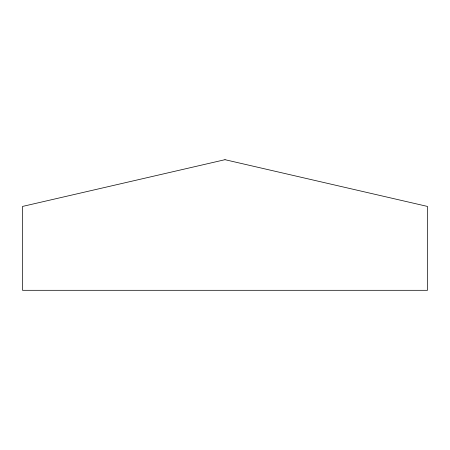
<?xml version="1.0" encoding="UTF-8"?>
<svg xmlns="http://www.w3.org/2000/svg" width="450" height="450" viewBox="0 0 450 450"><rect width="100%" height="100%" fill="white"/><g stroke="black" fill="none" stroke-linecap="round" stroke-linejoin="round"><path stroke-width="0.67" d="M225 159.694L22.5 206.438L22.5 290.306L427.5 290.306L427.5 206.438L225 159.694"/></g></svg>
